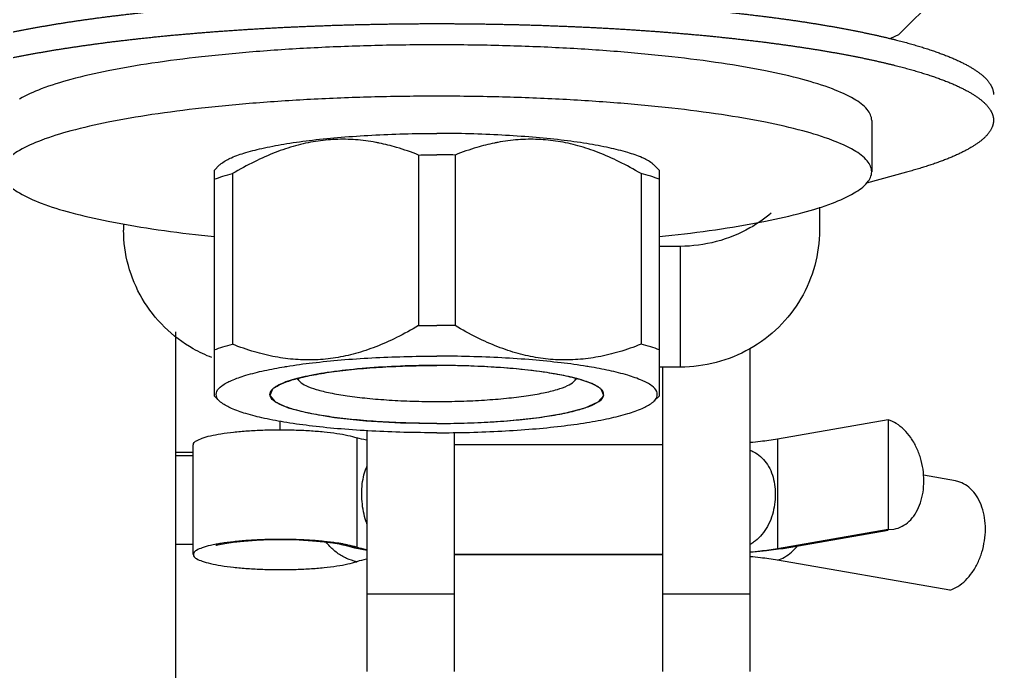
# Model space of a CAD drawing. Header units: millimetres. Extents: x 21899 to 38731, y -5425 to 3612.
# Drawn here: x 34237.74 to 34265.74, y 281.43 to 300.17 of the extents above; entities that cross this region are included whole.
import ezdxf

# ---------------------------------------------------------------- set-up
doc = ezdxf.new("R2010")
doc.units = ezdxf.units.MM

msp = doc.modelspace()

# ---------------------------------------------------------------- linework, layer by layer
at = {"color": 7, "linetype": 'Continuous'}
for p, q in [((34264.096, 300.815), (34263.005, 299.731)), ((34263.005, 299.731), (34262.773, 299.625)), ((34262.235, 297.274), (34262.235, 295.797)), ((34249.21, 296.278), (34249.21, 291.374)), ((34250.261, 296.278), (34250.261, 291.374)), ((34243.495, 295.991), (34243.335, 295.836)), ((34255.976, 295.991), (34256.136, 295.836)), ((34243.341, 295.842), (34243.341, 289.351)), ((34243.866, 295.742), (34243.866, 290.838)), ((34255.605, 295.742), (34255.605, 290.838)), ((34256.13, 295.842), (34256.13, 289.351)), ((34263.23, 295.783), (34262.087, 295.471)), ((34260.735, 294.778), (34260.735, 294.119)), ((34240.735, 294.298), (34240.735, 294.119)), ((34256.735, 293.653), (34256.13, 293.653)), ((34258.735, 290.708), (34258.735, 281.433)), ((34256.735, 290.18), (34256.13, 290.18)), ((34256.235, 281.433), (34256.235, 290.18)), ((34245.798, 289.766), (34245.711, 289.85)), ((34253.673, 289.766), (34253.76, 289.85)), ((34243.335, 289.357), (34243.495, 289.202)), ((34256.136, 289.357), (34255.976, 289.202)), ((34245.235, 288.381), (34245.235, 288.624)), ((34262.708, 288.665), (34259.527, 288.113)), ((34262.708, 288.665), (34262.708, 285.514)), ((34247.735, 281.433), (34247.735, 288.353)), ((34250.235, 288.301), (34250.235, 281.433)), ((34242.735, 284.796), (34242.735, 287.948)), ((34256.235, 287.952), (34250.235, 287.952)), ((34242.735, 287.635), (34242.235, 287.635)), ((34264.64, 286.912), (34263.722, 287.072)), ((34262.708, 285.514), (34259.527, 284.961)), ((34259.69, 284.972), (34262.711, 285.497)), ((34262.708, 285.514), (34262.872, 285.525)), ((34247.382, 284.979), (34247.082, 285.061)), ((34247.735, 284.911), (34247.382, 284.979)), ((34256.235, 284.796), (34250.235, 284.796)), ((34250.235, 284.792), (34256.235, 284.792)), ((34264.476, 283.772), (34259.527, 284.632))]:
    msp.add_line(p, q, dxfattribs=at)
at = {"color": 9, "linetype": 'Continuous'}
for p, q in [((34256.735, 290.18), (34256.735, 293.653)), ((34247.434, 288.154), (34247.434, 285.003)), ((34259.527, 288.113), (34259.527, 284.961)), ((34242.735, 287.732), (34242.235, 287.732)), ((34242.735, 285.085), (34242.235, 285.085)), ((34259.527, 284.961), (34259.69, 284.972)), ((34250.235, 283.656), (34247.735, 283.656)), ((34258.735, 283.656), (34256.235, 283.656))]:
    msp.add_line(p, q, dxfattribs=at)
at = {"color": 3, "linetype": 'Continuous'}
msp.add_line((34242.235, 279.085), (34242.235, 291.2), dxfattribs=at)
at = {"color": 2, "linetype": 'Continuous'}
for p, q in [((34246.795, 290.055), (34246.69, 290.04)), ((34247.458, 290.13), (34247.343, 290.118)), ((34248.183, 290.185), (34248.063, 290.177)), ((34248.949, 290.218), (34248.828, 290.214)), ((34250.528, 290.218), (34250.406, 290.221)), ((34251.298, 290.184), (34251.177, 290.191)), ((34252.025, 290.128), (34251.909, 290.139)), ((34252.69, 290.053), (34252.582, 290.067)), ((34245.724, 289.853), (34245.711, 289.85)), ((34246.212, 289.962), (34246.198, 289.959)), ((34253.273, 289.959), (34253.259, 289.962)), ((34253.76, 289.85), (34253.747, 289.853)), ((34245.086, 289.603), (34245.076, 289.596)), ((34245.345, 289.733), (34245.335, 289.729)), ((34254.136, 289.729), (34254.126, 289.733)), ((34254.395, 289.596), (34254.385, 289.603))]:
    msp.add_line(p, q, dxfattribs=at)
for points in [[(34246.69, 290.04), (34246.587, 290.025), (34246.488, 290.01), (34246.402, 289.996), (34246.307, 289.979), (34246.212, 289.962)], [(34247.343, 290.118), (34247.228, 290.107), (34247.115, 290.094), (34247.017, 290.083), (34246.908, 290.069), (34246.795, 290.055)], [(34248.063, 290.177), (34247.938, 290.169), (34247.814, 290.16), (34247.692, 290.15), (34247.587, 290.141), (34247.458, 290.13)], [(34248.828, 290.214), (34248.697, 290.21), (34248.566, 290.204), (34248.437, 290.198), (34248.308, 290.192), (34248.183, 290.185)], [(34249.735, 290.229), (34249.618, 290.229), (34249.484, 290.228), (34249.351, 290.227), (34249.217, 290.224), (34249.084, 290.222), (34248.949, 290.218)], [(34250.406, 290.221), (34250.273, 290.224), (34250.14, 290.226), (34250.006, 290.228), (34249.872, 290.229), (34249.735, 290.229)], [(34251.177, 290.191), (34251.049, 290.198), (34250.919, 290.204), (34250.789, 290.209), (34250.658, 290.214), (34250.528, 290.218)], [(34251.909, 290.139), (34251.789, 290.149), (34251.667, 290.159), (34251.543, 290.168), (34251.434, 290.175), (34251.298, 290.184)], [(34252.582, 290.067), (34252.473, 290.08), (34252.362, 290.093), (34252.263, 290.104), (34252.148, 290.116), (34252.025, 290.128)], [(34253.259, 289.962), (34253.179, 289.977), (34253.084, 289.993), (34252.987, 290.009), (34252.899, 290.023), (34252.797, 290.038), (34252.69, 290.053)], [(34245.711, 289.85), (34245.648, 289.833), (34245.579, 289.813), (34245.522, 289.795), (34245.459, 289.774), (34245.4, 289.754), (34245.345, 289.733)], [(34246.198, 289.959), (34246.12, 289.944), (34246.033, 289.926), (34245.949, 289.908), (34245.878, 289.892), (34245.8, 289.873), (34245.724, 289.853)], [(34253.747, 289.853), (34253.682, 289.87), (34253.604, 289.889), (34253.523, 289.908), (34253.45, 289.924), (34253.363, 289.942), (34253.273, 289.959)], [(34254.126, 289.733), (34254.077, 289.751), (34254.019, 289.772), (34253.964, 289.79), (34253.899, 289.811), (34253.831, 289.831), (34253.76, 289.85)], [(34245.014, 289.546), (34244.939, 289.366), (34245.091, 289.185), (34245.468, 289.014), (34246.039, 288.864), (34246.796, 288.737), (34247.695, 288.641), (34248.692, 288.582), (34249.735, 288.562)], [(34245.076, 289.596), (34245.068, 289.59), (34245.057, 289.582), (34245.046, 289.573), (34245.035, 289.565), (34245.025, 289.556), (34245.014, 289.546)], [(34245.335, 289.729), (34245.29, 289.71), (34245.241, 289.688), (34245.201, 289.669), (34245.159, 289.647), (34245.12, 289.625), (34245.086, 289.603)], [(34249.735, 288.562), (34250.766, 288.582), (34251.764, 288.64), (34252.664, 288.735), (34253.412, 288.86), (34253.997, 289.012), (34254.376, 289.183), (34254.532, 289.364), (34254.457, 289.546)], [(34254.385, 289.603), (34254.355, 289.622), (34254.317, 289.645), (34254.28, 289.664), (34254.235, 289.686), (34254.187, 289.708), (34254.136, 289.729)], [(34254.457, 289.546), (34254.451, 289.551), (34254.442, 289.56), (34254.431, 289.569), (34254.421, 289.577), (34254.41, 289.586), (34254.395, 289.596)]]:
    msp.add_lwpolyline(points, dxfattribs=at)
at = {"color": 7, "linetype": 'Continuous'}
for points in [[(34243.401, 285.066), (34243.386, 285.06), (34243.408, 285.067), (34243.492, 285.087), (34243.646, 285.117), (34243.879, 285.151), (34244.187, 285.183), (34244.552, 285.208), (34244.954, 285.223), (34245.372, 285.225), (34245.782, 285.215), (34246.164, 285.193), (34246.495, 285.162), (34246.75, 285.129), (34246.927, 285.098), (34247.035, 285.074), (34247.082, 285.061)], [(34259.69, 284.972), (34259.212, 284.902), (34258.735, 284.853)]]:
    msp.add_lwpolyline(points, dxfattribs=at)
for points, start_tangent, end_tangent in [([(34237.818, 299.868), (34237.918, 299.887), (34238.02, 299.906), (34238.122, 299.925), (34238.225, 299.944), (34238.329, 299.963), (34238.435, 299.981), (34238.541, 299.999), (34238.648, 300.017), (34238.756, 300.035), (34238.865, 300.053), (34238.976, 300.07), (34239.087, 300.088), (34239.199, 300.105), (34239.311, 300.122), (34239.425, 300.139), (34239.54, 300.155), (34239.655, 300.172), (34239.772, 300.188), (34239.889, 300.204), (34240.007, 300.22), (34240.126, 300.236), (34240.246, 300.251), (34240.367, 300.266), (34240.488, 300.281), (34240.611, 300.296), (34240.734, 300.311), (34240.858, 300.326), (34240.982, 300.34), (34241.108, 300.354), (34241.234, 300.368), (34241.361, 300.382), (34241.489, 300.395), (34241.617, 300.408), (34241.746, 300.421), (34241.876, 300.434), (34242.006, 300.447), (34242.137, 300.459), (34242.269, 300.471), (34242.402, 300.483), (34242.535, 300.495), (34242.668, 300.507), (34242.803, 300.518), (34242.938, 300.529), (34243.073, 300.54), (34243.209, 300.551), (34243.346, 300.561), (34243.483, 300.572), (34243.621, 300.582), (34243.759, 300.591), (34243.898, 300.601), (34244.037, 300.61), (34244.177, 300.619), (34244.318, 300.628), (34244.458, 300.637), (34244.6, 300.645), (34244.741, 300.654), (34244.884, 300.662), (34245.026, 300.669), (34245.169, 300.677), (34245.312, 300.684), (34245.456, 300.691), (34245.6, 300.698), (34245.745, 300.705), (34245.89, 300.711), (34246.035, 300.717), (34246.18, 300.723), (34246.326, 300.729), (34246.472, 300.734), (34246.619, 300.739), (34246.765, 300.744), (34246.912, 300.749), (34247.059, 300.753), (34247.207, 300.758), (34247.354, 300.762), (34247.502, 300.765), (34247.65, 300.769), (34247.798, 300.772), (34247.947, 300.775), (34248.095, 300.778), (34248.244, 300.78), (34248.393, 300.783), (34248.542, 300.785), (34248.691, 300.787), (34248.84, 300.788), (34248.989, 300.789), (34249.138, 300.791), (34249.287, 300.791), (34249.437, 300.792), (34249.586, 300.792), (34249.735, 300.792), (34249.885, 300.792), (34250.034, 300.792), (34250.184, 300.791), (34250.333, 300.791), (34250.482, 300.789), (34250.631, 300.788), (34250.78, 300.787), (34250.929, 300.785), (34251.078, 300.783), (34251.227, 300.78), (34251.376, 300.778), (34251.524, 300.775), (34251.673, 300.772), (34251.821, 300.769), (34251.969, 300.765), (34252.117, 300.762), (34252.264, 300.758), (34252.412, 300.753), (34252.559, 300.749), (34252.706, 300.744), (34252.852, 300.739), (34252.999, 300.734), (34253.145, 300.729), (34253.291, 300.723), (34253.436, 300.717), (34253.581, 300.711), (34253.726, 300.705), (34253.871, 300.698), (34254.015, 300.691), (34254.159, 300.684), (34254.302, 300.677), (34254.445, 300.669), (34254.587, 300.662), (34254.73, 300.654), (34254.871, 300.645), (34255.013, 300.637), (34255.153, 300.628), (34255.294, 300.619), (34255.433, 300.61), (34255.573, 300.601), (34255.712, 300.591), (34255.85, 300.582), (34255.988, 300.572), (34256.125, 300.561), (34256.262, 300.551), (34256.398, 300.54), (34256.533, 300.529), (34256.668, 300.518), (34256.803, 300.507), (34256.936, 300.495), (34257.069, 300.483), (34257.202, 300.471), (34257.334, 300.459), (34257.465, 300.447), (34257.595, 300.434), (34257.725, 300.421), (34257.854, 300.408), (34257.982, 300.395), (34258.11, 300.382), (34258.237, 300.368), (34258.363, 300.354), (34258.489, 300.34), (34258.613, 300.326), (34258.737, 300.311), (34258.86, 300.296), (34258.982, 300.281), (34259.104, 300.266), (34259.225, 300.251), (34259.345, 300.236), (34259.464, 300.22), (34259.582, 300.204), (34259.699, 300.188), (34259.816, 300.172), (34259.931, 300.155), (34260.046, 300.139), (34260.16, 300.122), (34260.272, 300.105), (34260.384, 300.088), (34260.495, 300.07), (34260.605, 300.053), (34260.715, 300.035), (34260.823, 300.017), (34260.93, 299.999), (34261.036, 299.981), (34261.142, 299.963), (34261.246, 299.944), (34261.349, 299.925), (34261.451, 299.906), (34261.552, 299.887), (34261.653, 299.868), (34261.752, 299.849), (34261.85, 299.829), (34261.947, 299.809), (34262.043, 299.789), (34262.138, 299.769), (34262.232, 299.749), (34262.324, 299.729), (34262.416, 299.708)], (0.981727, 0.190292), (0.975468, -0.220142)), ([(34233.735, 298.014), (34233.736, 298.02), (34233.737, 298.046), (34233.739, 298.072), (34233.743, 298.098), (34233.748, 298.124), (34233.755, 298.15), (34233.763, 298.176), (34233.772, 298.202), (34233.783, 298.228), (34233.795, 298.254), (34233.809, 298.279), (34233.824, 298.305), (34233.84, 298.331), (34233.858, 298.357), (34233.877, 298.383), (34233.897, 298.408), (34233.919, 298.434), (34233.942, 298.46), (34233.967, 298.485), (34233.993, 298.511), (34234.02, 298.536), (34234.049, 298.562), (34234.079, 298.587), (34234.111, 298.612), (34234.144, 298.638), (34234.178, 298.663), (34234.213, 298.688), (34234.25, 298.713), (34234.289, 298.738), (34234.328, 298.763), (34234.369, 298.788), (34234.411, 298.813), (34234.455, 298.838), (34234.5, 298.863), (34234.546, 298.887), (34234.594, 298.912), (34234.643, 298.936), (34234.693, 298.961), (34234.745, 298.985), (34234.798, 299.01), (34234.852, 299.034), (34234.907, 299.058), (34234.964, 299.082), (34235.022, 299.106), (34235.081, 299.129), (34235.142, 299.153), (34235.204, 299.177), (34235.267, 299.2), (34235.331, 299.224), (34235.397, 299.247), (34235.464, 299.27), (34235.532, 299.293), (34235.601, 299.316), (34235.672, 299.339), (34235.744, 299.362), (34235.817, 299.384), (34235.891, 299.407), (34235.967, 299.429), (34236.043, 299.452), (34236.121, 299.474), (34236.2, 299.496), (34236.281, 299.518), (34236.362, 299.539), (34236.445, 299.561), (34236.528, 299.582), (34236.613, 299.604), (34236.699, 299.625), (34236.787, 299.646), (34236.875, 299.667), (34236.964, 299.688), (34237.055, 299.708), (34237.146, 299.729), (34237.239, 299.749), (34237.333, 299.769), (34237.428, 299.789), (34237.524, 299.809), (34237.621, 299.829), (34237.719, 299.849), (34237.818, 299.868)], (-0.000005, 1), (0.981727, 0.190292)), ([(34237.818, 299.129), (34237.918, 299.149), (34238.02, 299.168), (34238.122, 299.187), (34238.225, 299.205), (34238.329, 299.224), (34238.435, 299.242), (34238.541, 299.261), (34238.648, 299.279), (34238.756, 299.297), (34238.865, 299.314), (34238.976, 299.332), (34239.087, 299.349), (34239.199, 299.366), (34239.311, 299.383), (34239.425, 299.4), (34239.54, 299.417), (34239.655, 299.433), (34239.772, 299.449), (34239.889, 299.465), (34240.007, 299.481), (34240.126, 299.497), (34240.246, 299.513), (34240.367, 299.528), (34240.488, 299.543), (34240.611, 299.558), (34240.734, 299.572), (34240.858, 299.587), (34240.982, 299.601), (34241.108, 299.615), (34241.234, 299.629), (34241.361, 299.643), (34241.489, 299.656), (34241.617, 299.67), (34241.746, 299.683), (34241.876, 299.696), (34242.006, 299.708), (34242.137, 299.721), (34242.269, 299.733), (34242.402, 299.745), (34242.535, 299.757), (34242.668, 299.768), (34242.803, 299.78), (34242.938, 299.791), (34243.073, 299.802), (34243.209, 299.812), (34243.346, 299.823), (34243.483, 299.833), (34243.621, 299.843), (34243.759, 299.853), (34243.898, 299.862), (34244.037, 299.872), (34244.177, 299.881), (34244.318, 299.89), (34244.458, 299.898), (34244.6, 299.907), (34244.741, 299.915), (34244.884, 299.923), (34245.026, 299.931), (34245.169, 299.938), (34245.312, 299.946), (34245.456, 299.953), (34245.6, 299.959), (34245.745, 299.966), (34245.89, 299.972), (34246.035, 299.979), (34246.18, 299.984), (34246.326, 299.99), (34246.472, 299.995), (34246.619, 300.001), (34246.765, 300.006), (34246.912, 300.01), (34247.059, 300.015), (34247.207, 300.019), (34247.354, 300.023), (34247.502, 300.027), (34247.65, 300.03), (34247.798, 300.033), (34247.947, 300.036), (34248.095, 300.039), (34248.244, 300.042), (34248.393, 300.044), (34248.542, 300.046), (34248.691, 300.048), (34248.84, 300.05), (34248.989, 300.051), (34249.138, 300.052), (34249.287, 300.053), (34249.437, 300.053), (34249.586, 300.054), (34249.735, 300.054), (34249.885, 300.054), (34250.034, 300.053), (34250.184, 300.053), (34250.333, 300.052), (34250.482, 300.051), (34250.631, 300.05), (34250.78, 300.048), (34250.929, 300.046), (34251.078, 300.044), (34251.227, 300.042), (34251.376, 300.039), (34251.524, 300.036), (34251.673, 300.033), (34251.821, 300.03), (34251.969, 300.027), (34252.117, 300.023), (34252.264, 300.019), (34252.412, 300.015), (34252.559, 300.01), (34252.706, 300.006), (34252.852, 300.001), (34252.999, 299.995), (34253.145, 299.99), (34253.291, 299.984), (34253.436, 299.979), (34253.581, 299.972), (34253.726, 299.966), (34253.871, 299.959), (34254.015, 299.953), (34254.159, 299.946), (34254.302, 299.938), (34254.445, 299.931), (34254.587, 299.923), (34254.73, 299.915), (34254.871, 299.907), (34255.013, 299.898), (34255.153, 299.89), (34255.294, 299.881), (34255.433, 299.872), (34255.573, 299.862), (34255.712, 299.853), (34255.85, 299.843), (34255.988, 299.833), (34256.125, 299.823), (34256.262, 299.812), (34256.398, 299.802), (34256.533, 299.791), (34256.668, 299.78), (34256.803, 299.768), (34256.936, 299.757), (34257.069, 299.745), (34257.202, 299.733), (34257.334, 299.721), (34257.465, 299.708), (34257.595, 299.696), (34257.725, 299.683), (34257.854, 299.67), (34257.982, 299.656), (34258.11, 299.643), (34258.237, 299.629), (34258.363, 299.615), (34258.489, 299.601), (34258.613, 299.587), (34258.737, 299.572), (34258.86, 299.558), (34258.982, 299.543), (34259.104, 299.528), (34259.225, 299.513), (34259.345, 299.497), (34259.464, 299.481), (34259.582, 299.465), (34259.699, 299.449), (34259.816, 299.433), (34259.931, 299.417), (34260.046, 299.4), (34260.16, 299.383), (34260.272, 299.366), (34260.384, 299.349), (34260.495, 299.332), (34260.605, 299.314), (34260.715, 299.297), (34260.823, 299.279), (34260.93, 299.261), (34261.036, 299.242), (34261.142, 299.224), (34261.246, 299.205), (34261.349, 299.187), (34261.451, 299.168), (34261.552, 299.149), (34261.653, 299.129), (34261.752, 299.11), (34261.85, 299.09), (34261.947, 299.071), (34262.043, 299.051), (34262.138, 299.031), (34262.232, 299.011), (34262.324, 298.99), (34262.416, 298.97)], (0.981727, 0.190292), (0.975468, -0.220142)), ([(34262.416, 299.708), (34262.507, 299.688), (34262.596, 299.667), (34262.684, 299.646), (34262.772, 299.625), (34262.858, 299.604), (34262.943, 299.582), (34263.026, 299.561), (34263.109, 299.539), (34263.19, 299.518), (34263.271, 299.496), (34263.35, 299.474), (34263.427, 299.452), (34263.504, 299.429), (34263.58, 299.407), (34263.654, 299.384), (34263.727, 299.362), (34263.799, 299.339), (34263.87, 299.316), (34263.939, 299.293), (34264.007, 299.27), (34264.074, 299.247), (34264.14, 299.224), (34264.204, 299.2), (34264.267, 299.177), (34264.329, 299.153), (34264.39, 299.129), (34264.449, 299.106), (34264.507, 299.082), (34264.564, 299.058), (34264.619, 299.034), (34264.673, 299.01), (34264.726, 298.985), (34264.778, 298.961), (34264.828, 298.936), (34264.877, 298.912), (34264.925, 298.887), (34264.971, 298.863), (34265.016, 298.838), (34265.06, 298.813), (34265.102, 298.788), (34265.143, 298.763), (34265.182, 298.738), (34265.221, 298.713), (34265.258, 298.688), (34265.293, 298.663), (34265.327, 298.638), (34265.36, 298.612), (34265.392, 298.587), (34265.422, 298.562), (34265.451, 298.536), (34265.478, 298.511), (34265.504, 298.485), (34265.529, 298.46), (34265.552, 298.434), (34265.574, 298.408), (34265.594, 298.383), (34265.613, 298.357), (34265.631, 298.331), (34265.647, 298.305), (34265.662, 298.279), (34265.676, 298.254), (34265.688, 298.228), (34265.699, 298.202), (34265.708, 298.176), (34265.716, 298.15), (34265.723, 298.124), (34265.728, 298.098), (34265.732, 298.072), (34265.734, 298.046), (34265.735, 298.02), (34265.735, 298.014)], (0.975468, -0.220142), (-0.000005, -1)), ([(34249.735, 299.445), (34247.957, 299.423), (34246.214, 299.357), (34244.543, 299.249), (34242.977, 299.1), (34241.55, 298.915), (34240.289, 298.696), (34239.22, 298.448), (34238.365, 298.176), (34237.742, 297.886)], (-1, 0), (-0.867308, -0.497772)), ([(34257.921, 298.915), (34256.493, 299.1), (34254.928, 299.249), (34253.257, 299.357), (34251.514, 299.423), (34249.735, 299.445)], (-0.988886, 0.148678), (-1, 0)), ([(34233.735, 297.276), (34233.736, 297.282), (34233.737, 297.308), (34233.739, 297.334), (34233.743, 297.36), (34233.748, 297.386), (34233.755, 297.412), (34233.763, 297.437), (34233.772, 297.463), (34233.783, 297.489), (34233.795, 297.515), (34233.809, 297.541), (34233.824, 297.567), (34233.84, 297.592), (34233.858, 297.618), (34233.877, 297.644), (34233.897, 297.67), (34233.919, 297.695), (34233.942, 297.721), (34233.967, 297.746), (34233.993, 297.772), (34234.02, 297.798), (34234.049, 297.823), (34234.079, 297.848), (34234.111, 297.874), (34234.144, 297.899), (34234.178, 297.924), (34234.213, 297.95), (34234.25, 297.975), (34234.289, 298), (34234.328, 298.025), (34234.369, 298.05), (34234.411, 298.075), (34234.455, 298.099), (34234.5, 298.124), (34234.546, 298.149), (34234.594, 298.173), (34234.643, 298.198), (34234.693, 298.222), (34234.745, 298.247), (34234.798, 298.271), (34234.852, 298.295), (34234.907, 298.319), (34234.964, 298.343), (34235.022, 298.367), (34235.081, 298.391), (34235.142, 298.415), (34235.204, 298.438), (34235.267, 298.462), (34235.331, 298.485), (34235.397, 298.508), (34235.464, 298.532), (34235.532, 298.555), (34235.601, 298.578), (34235.672, 298.6), (34235.744, 298.623), (34235.817, 298.646), (34235.891, 298.668), (34235.967, 298.691), (34236.043, 298.713), (34236.121, 298.735), (34236.2, 298.757), (34236.281, 298.779), (34236.362, 298.801), (34236.445, 298.822), (34236.528, 298.844), (34236.613, 298.865), (34236.699, 298.886), (34236.787, 298.907), (34236.875, 298.928), (34236.964, 298.949), (34237.055, 298.97), (34237.146, 298.99), (34237.239, 299.011), (34237.333, 299.031), (34237.428, 299.051), (34237.524, 299.071), (34237.621, 299.09), (34237.719, 299.11), (34237.818, 299.129)], (-0.000005, 1), (0.981727, 0.190292)), ([(34262.235, 297.274), (34262.108, 297.583), (34261.729, 297.886), (34261.106, 298.176), (34260.251, 298.448), (34259.182, 298.696), (34257.921, 298.915)], (0, 1), (-0.988886, 0.148678)), ([(34262.416, 298.97), (34262.507, 298.949), (34262.596, 298.928), (34262.684, 298.907), (34262.772, 298.886), (34262.858, 298.865), (34262.943, 298.844), (34263.026, 298.822), (34263.109, 298.801), (34263.19, 298.779), (34263.271, 298.757), (34263.35, 298.735), (34263.427, 298.713), (34263.504, 298.691), (34263.58, 298.668), (34263.654, 298.646), (34263.727, 298.623), (34263.799, 298.6), (34263.87, 298.578), (34263.939, 298.555), (34264.007, 298.532), (34264.074, 298.508), (34264.14, 298.485), (34264.204, 298.462), (34264.267, 298.438), (34264.329, 298.415), (34264.39, 298.391), (34264.449, 298.367), (34264.507, 298.343), (34264.564, 298.319), (34264.619, 298.295), (34264.673, 298.271), (34264.726, 298.247), (34264.778, 298.222), (34264.828, 298.198), (34264.877, 298.173), (34264.925, 298.149), (34264.971, 298.124), (34265.016, 298.099), (34265.06, 298.075), (34265.102, 298.05), (34265.143, 298.025), (34265.182, 298), (34265.221, 297.975), (34265.258, 297.95), (34265.293, 297.924), (34265.327, 297.899), (34265.36, 297.874), (34265.392, 297.848), (34265.422, 297.823), (34265.451, 297.798), (34265.478, 297.772), (34265.504, 297.746), (34265.529, 297.721), (34265.552, 297.695), (34265.574, 297.67), (34265.594, 297.644), (34265.613, 297.618), (34265.631, 297.592), (34265.647, 297.567), (34265.662, 297.541), (34265.676, 297.515), (34265.688, 297.489), (34265.699, 297.463), (34265.708, 297.437), (34265.716, 297.412), (34265.723, 297.386), (34265.728, 297.36), (34265.732, 297.334), (34265.734, 297.308), (34265.735, 297.282), (34265.735, 297.276)], (0.975468, -0.220142), (-0.000005, -1)), ([(34249.735, 297.968), (34247.957, 297.946), (34246.214, 297.88), (34244.543, 297.772), (34242.977, 297.623), (34241.55, 297.438), (34240.289, 297.219), (34239.22, 296.971), (34238.365, 296.699), (34237.742, 296.409), (34237.363, 296.106), (34237.235, 295.797)], (-1, 0), (0, -1)), ([(34262.235, 295.797), (34262.108, 296.106), (34261.729, 296.409), (34261.106, 296.699), (34260.251, 296.971), (34259.182, 297.219), (34257.921, 297.438), (34256.493, 297.623), (34254.928, 297.772), (34253.257, 297.88), (34251.514, 297.946), (34249.735, 297.968)], (0, 1), (-1, 0)), ([(34265.735, 297.276), (34265.735, 297.256), (34265.733, 297.23), (34265.73, 297.204), (34265.726, 297.178), (34265.72, 297.152), (34265.712, 297.126), (34265.704, 297.1), (34265.694, 297.075), (34265.682, 297.049), (34265.669, 297.023), (34265.655, 296.997), (34265.639, 296.971), (34265.622, 296.945), (34265.604, 296.92), (34265.584, 296.894), (34265.563, 296.868), (34265.54, 296.843), (34265.516, 296.817), (34265.491, 296.791), (34265.464, 296.766), (34265.436, 296.74), (34265.407, 296.715), (34265.376, 296.69), (34265.344, 296.664), (34265.31, 296.639), (34265.275, 296.614), (34265.239, 296.589), (34265.201, 296.564), (34265.162, 296.539), (34265.122, 296.514), (34265.08, 296.489), (34265.037, 296.464), (34264.993, 296.439), (34264.947, 296.414), (34264.901, 296.39), (34264.852, 296.365), (34264.803, 296.341), (34264.752, 296.316), (34264.699, 296.292), (34264.646, 296.268), (34264.591, 296.244), (34264.535, 296.22), (34264.478, 296.196), (34264.419, 296.172), (34264.359, 296.148), (34264.298, 296.124), (34264.235, 296.101), (34264.171, 296.077), (34264.106, 296.054), (34264.04, 296.031), (34263.972, 296.008), (34263.904, 295.985), (34263.834, 295.962), (34263.762, 295.939), (34263.69, 295.916), (34263.616, 295.894), (34263.541, 295.871), (34263.465, 295.849), (34263.388, 295.827), (34263.309, 295.805), (34263.23, 295.783)], (-0.000005, -1), (-0.964802, -0.262979)), ([(34243.494, 295.993), (34243.554, 296.042), (34243.834, 296.199), (34244.245, 296.348), (34244.779, 296.484), (34245.423, 296.604), (34246.164, 296.707), (34246.985, 296.789), (34247.867, 296.849), (34248.791, 296.886), (34249.735, 296.898)], (0.732854, 0.680386), (1, 0)), ([(34248.081, 296.62), (34247.982, 296.639), (34247.399, 296.716), (34246.824, 296.725), (34246.252, 296.668), (34245.677, 296.543), (34245.094, 296.35), (34244.495, 296.085), (34243.866, 295.742)], (-0.979647, 0.200728), (-0.859623, -0.510929)), ([(34255.977, 295.993), (34255.917, 296.042), (34255.637, 296.199), (34255.226, 296.348), (34254.692, 296.484), (34254.048, 296.604), (34253.307, 296.707), (34252.486, 296.789), (34251.604, 296.849), (34250.68, 296.886), (34249.735, 296.898)], (-0.732854, 0.680386), (-1, 0)), ([(34255.605, 295.742), (34254.976, 296.085), (34254.376, 296.35), (34253.793, 296.543), (34253.219, 296.668), (34252.646, 296.725), (34252.072, 296.716), (34251.489, 296.639), (34251.39, 296.62)], (-0.859623, 0.510929), (-0.979646, -0.200735)), ([(34249.21, 296.278), (34248.581, 296.495), (34248.081, 296.62)], (-0.930436, 0.366454), (-0.979647, 0.200728)), ([(34251.39, 296.62), (34250.89, 296.495), (34250.261, 296.278)], (-0.979646, -0.200735), (-0.930436, -0.366454)), ([(34249.21, 296.278), (34249.472, 296.281), (34249.735, 296.282)], (0.999917, 0.01289), (1, 0)), ([(34250.261, 296.278), (34249.998, 296.281), (34249.735, 296.282)], (-0.999917, 0.01289), (-1, 0)), ([(34237.235, 295.797), (34237.363, 295.488), (34237.742, 295.186), (34238.365, 294.895), (34239.22, 294.624), (34240.289, 294.376), (34241.55, 294.157), (34242.977, 293.971), (34243.34, 293.932)], (0, -1), (0.994693, -0.102891)), ([(34243.341, 295.584), (34243.587, 295.665), (34243.866, 295.742)], (0.940905, 0.338672), (0.968974, 0.247163)), ([(34256.13, 295.584), (34255.884, 295.665), (34255.605, 295.742)], (-0.940905, 0.338672), (-0.968974, 0.247163)), ([(34256.131, 293.932), (34256.493, 293.971), (34257.921, 294.157), (34259.182, 294.376), (34260.251, 294.624), (34261.106, 294.895), (34261.729, 295.186), (34262.108, 295.488), (34262.235, 295.797)], (0.994693, 0.102891), (0, 1)), ([(34259.345, 294.607), (34258.735, 294.181)], (-0.762397, -0.647109), (-0.869912, -0.493207)), ([(34243.269, 290.455), (34242.735, 290.708), (34241.271, 292.15), (34240.735, 294.119)], (-0.932899, 0.360138), (0, 1)), ([(34258.735, 294.181), (34256.735, 293.653)], (-0.869912, -0.493207), (-1, 0)), ([(34260.735, 294.119), (34260.2, 292.15), (34258.735, 290.708), (34256.735, 290.18)], (0, -1), (-1, 0)), ([(34249.21, 291.374), (34248.581, 291.031), (34247.982, 290.767), (34247.399, 290.573), (34246.824, 290.448), (34246.252, 290.391), (34245.677, 290.401), (34245.094, 290.477), (34244.495, 290.621), (34243.866, 290.838)], (-0.859623, -0.510929), (-0.930436, 0.366454)), ([(34249.21, 291.374), (34249.472, 291.376), (34249.735, 291.377)], (0.999917, 0.01289), (1, 0)), ([(34250.261, 291.374), (34249.998, 291.376), (34249.735, 291.377)], (-0.999917, 0.01289), (-1, 0)), ([(34255.605, 290.838), (34254.976, 290.621), (34254.376, 290.477), (34253.793, 290.401), (34253.219, 290.391), (34252.646, 290.449), (34252.072, 290.573), (34251.489, 290.767), (34250.89, 291.031), (34250.261, 291.374)], (-0.930436, -0.366454), (-0.859623, 0.510929)), ([(34243.341, 290.68), (34243.587, 290.761), (34243.866, 290.838)], (0.940905, 0.338672), (0.968974, 0.247163)), ([(34256.13, 290.68), (34255.884, 290.761), (34255.605, 290.838)], (-0.940905, 0.338672), (-0.968974, 0.247163)), ([(34245.359, 290.192), (34245.423, 290.203), (34246.164, 290.305), (34246.985, 290.388), (34247.867, 290.448), (34248.791, 290.484), (34249.735, 290.497)], (0.986576, 0.1633), (1, 0)), ([(34254.112, 290.192), (34254.048, 290.203), (34253.307, 290.305), (34252.486, 290.388), (34251.604, 290.448), (34250.68, 290.484), (34249.735, 290.497)], (-0.986576, 0.1633), (-1, 0)), ([(34243.494, 289.2), (34243.413, 289.314), (34243.413, 289.478), (34243.554, 289.641), (34243.834, 289.798), (34244.245, 289.946), (34244.779, 290.082), (34245.359, 290.192)], (-0.732854, 0.680386), (0.986576, 0.1633)), ([(34245.009, 289.545), (34245.082, 289.6), (34245.34, 289.731), (34245.717, 289.852), (34246.204, 289.96), (34246.787, 290.054), (34247.451, 290.129), (34248.177, 290.184), (34248.945, 290.218), (34249.735, 290.229)], (0.730962, 0.682418), (1, 0)), ([(34254.462, 289.545), (34254.389, 289.6), (34254.131, 289.731), (34253.754, 289.852), (34253.267, 289.96), (34252.684, 290.054), (34252.02, 290.129), (34251.294, 290.184), (34250.526, 290.218), (34249.735, 290.229)], (-0.730962, 0.682418), (-1, 0)), ([(34255.977, 289.2), (34256.058, 289.314), (34256.058, 289.478), (34255.917, 289.641), (34255.637, 289.798), (34255.226, 289.946), (34254.692, 290.082), (34254.112, 290.192)], (0.732854, 0.680386), (-0.986576, 0.1633)), ([(34245.74, 289.856), (34245.796, 289.768), (34245.798, 289.766)], (0.272224, -0.962234), (0.699815, -0.714324)), ([(34245.798, 289.766), (34245.976, 289.651), (34246.271, 289.541), (34246.671, 289.442), (34247.164, 289.356), (34247.735, 289.287), (34248.367, 289.236), (34249.041, 289.204), (34249.736, 289.194), (34250.43, 289.204), (34251.104, 289.236), (34251.736, 289.287), (34252.307, 289.356), (34252.8, 289.442), (34253.2, 289.541), (34253.495, 289.651), (34253.673, 289.766)], (0.699815, -0.714324), (0.699827, 0.714313)), ([(34253.673, 289.766), (34253.675, 289.768), (34253.731, 289.856)], (0.699827, 0.714313), (0.272248, 0.962227)), ([(34244.939, 289.396), (34244.952, 289.465), (34245.009, 289.545)], (0, 1), (0.730962, 0.682418)), ([(34254.531, 289.396), (34254.519, 289.465), (34254.462, 289.545)], (0, 1), (-0.730962, 0.682418)), ([(34249.735, 288.295), (34248.791, 288.307), (34247.867, 288.344), (34246.985, 288.404), (34246.164, 288.486), (34245.423, 288.589), (34244.779, 288.709), (34244.245, 288.845), (34243.834, 288.994), (34243.554, 289.151), (34243.494, 289.2)], (-1, 0), (-0.732854, 0.680386)), ([(34249.735, 288.562), (34248.945, 288.574), (34248.177, 288.607), (34247.451, 288.663), (34246.787, 288.738), (34246.204, 288.831), (34245.717, 288.94), (34245.34, 289.061), (34245.082, 289.191), (34244.952, 289.327), (34244.939, 289.396)], (-1, 0), (0, 1)), ([(34249.735, 288.562), (34250.526, 288.574), (34251.294, 288.607), (34252.02, 288.663), (34252.684, 288.738), (34253.267, 288.831), (34253.754, 288.94), (34254.131, 289.061), (34254.389, 289.191), (34254.519, 289.327), (34254.531, 289.396)], (1, 0), (0, 1)), ([(34249.735, 288.295), (34250.68, 288.307), (34251.604, 288.344), (34252.486, 288.404), (34253.307, 288.486), (34254.048, 288.589), (34254.692, 288.709), (34255.226, 288.845), (34255.637, 288.994), (34255.917, 289.151), (34255.977, 289.2)], (1, 0), (0.732854, 0.680386)), ([(34262.872, 285.525), (34262.942, 285.54), (34263.161, 285.636), (34263.355, 285.797), (34263.515, 286.015), (34263.635, 286.282), (34263.709, 286.585), (34263.734, 286.911), (34263.709, 287.246), (34263.635, 287.575), (34263.515, 287.884), (34263.355, 288.158), (34263.161, 288.386), (34262.942, 288.557), (34262.708, 288.665)], (0.985263, 0.171047), (-0.954895, 0.296944)), ([(34242.739, 287.948), (34242.746, 287.987), (34242.829, 288.065), (34242.991, 288.139), (34243.228, 288.207), (34243.532, 288.265), (34243.892, 288.314), (34244.297, 288.35), (34244.733, 288.373), (34245.186, 288.382), (34245.64, 288.376), (34246.081, 288.356), (34246.494, 288.323), (34246.865, 288.277), (34247.182, 288.22), (34247.434, 288.154)], (0, 1), (0.952169, -0.305573)), ([(34247.711, 288.085), (34247.434, 288.154)], (-0.980438, 0.19683), (-0.952169, 0.305573)), ([(34247.725, 288.082), (34247.711, 288.085)], (-0.981087, 0.193567), (-0.980438, 0.19683)), ([(34247.729, 288.081), (34247.725, 288.082)], (-0.981278, 0.192597), (-0.981087, 0.193567)), ([(34259.527, 288.113), (34259.036, 288.043), (34258.746, 288.013)], (-0.985256, -0.171088), (-0.995839, -0.091127)), ([(34258.746, 288.013), (34258.736, 288.012)], (-0.995839, -0.091127), (-0.995909, -0.090362)), ([(34258.737, 287.794), (34258.839, 287.746), (34259.034, 287.614), (34259.201, 287.434), (34259.331, 287.208), (34259.416, 286.95), (34259.458, 286.67), (34259.458, 286.38), (34259.416, 286.087), (34259.331, 285.803), (34259.201, 285.541), (34259.034, 285.32), (34258.839, 285.146), (34258.738, 285.079)], (0.921574, -0.388203), (-0.85602, -0.516942)), ([(34247.733, 285.665), (34247.721, 285.697), (34247.644, 285.955), (34247.596, 286.241), (34247.579, 286.537), (34247.595, 286.825), (34247.643, 287.089), (34247.72, 287.316), (34247.733, 287.344)], (-0.370023, 0.929023), (0.426442, 0.904515)), ([(34264.476, 283.772), (34264.71, 283.88), (34264.929, 284.051), (34265.122, 284.279), (34265.283, 284.554), (34265.402, 284.862), (34265.476, 285.191), (34265.502, 285.526), (34265.476, 285.852), (34265.402, 286.155), (34265.283, 286.422), (34265.122, 286.64), (34264.929, 286.801), (34264.71, 286.897), (34264.64, 286.912)], (0.954895, 0.296944), (-0.985263, 0.171047)), ([(34243.396, 285.09), (34243.228, 285.055), (34242.991, 284.988), (34242.829, 284.914), (34242.746, 284.836), (34242.739, 284.796)], (-0.982607, -0.1857), (0, -1)), ([(34247.087, 285.088), (34246.865, 285.126), (34246.494, 285.171), (34246.081, 285.205), (34245.64, 285.225), (34245.186, 285.23), (34244.733, 285.222), (34244.297, 285.199), (34243.892, 285.162), (34243.532, 285.114), (34243.396, 285.09)], (-0.982147, 0.188116), (-0.982607, -0.1857)), ([(34247.434, 285.003), (34247.182, 285.069), (34247.087, 285.088)], (-0.952169, 0.305573), (-0.982147, 0.188116)), ([(34247.735, 284.928), (34247.711, 284.933), (34247.434, 285.003)], (-0.981578, 0.191061), (-0.952169, 0.305573)), ([(34242.739, 284.796), (34242.746, 284.757), (34242.829, 284.679), (34242.991, 284.605), (34243.228, 284.538), (34243.532, 284.479), (34243.892, 284.43), (34244.297, 284.394), (34244.733, 284.371), (34245.186, 284.362), (34245.64, 284.368), (34246.081, 284.388), (34246.494, 284.421), (34246.865, 284.467), (34247.182, 284.524), (34247.434, 284.59)], (0, -1), (0.952169, 0.305573)), ([(34259.527, 284.961), (34259.036, 284.891), (34258.736, 284.86)], (-0.985256, -0.171088), (-0.995909, -0.090362)), ([(34258.743, 284.732), (34258.736, 284.732)], (-0.995858, 0.090926), (-0.995909, 0.090362)), ([(34259.527, 284.632), (34259.036, 284.702), (34258.743, 284.732)], (-0.985256, 0.171088), (-0.995858, 0.090926)), ([(34247.711, 284.659), (34247.434, 284.59)], (-0.980438, -0.19683), (-0.952169, -0.305573)), ([(34247.733, 284.664), (34247.711, 284.659)], (-0.98148, -0.191565), (-0.980438, -0.19683))]:
    msp.add_spline(points, degree=3, dxfattribs=dict(at, start_tangent=start_tangent, end_tangent=end_tangent))
at = {"color": 9, "linetype": 'Continuous'}
for points, start_tangent, end_tangent in [([(34247.434, 284.59), (34247.143, 284.684), (34246.872, 284.843), (34246.631, 285.06), (34246.555, 285.149)], (-0.97975, 0.200225), (-0.622946, 0.782265)), ([(34247.152, 285.041), (34247.143, 285.043), (34247.082, 285.061)], (-0.968962, 0.247209), (-0.952125, 0.305708)), ([(34247.434, 285.003), (34247.152, 285.041)], (-0.999865, 0.016443), (-0.968962, 0.247209)), ([(34259.527, 284.632), (34259.732, 284.722), (34259.926, 284.862), (34260.1, 285.043)], (0.954895, 0.296944), (0.632495, 0.774565))]:
    msp.add_spline(points, degree=3, dxfattribs=dict(at, start_tangent=start_tangent, end_tangent=end_tangent))

doc.saveas('drawing.dxf')
